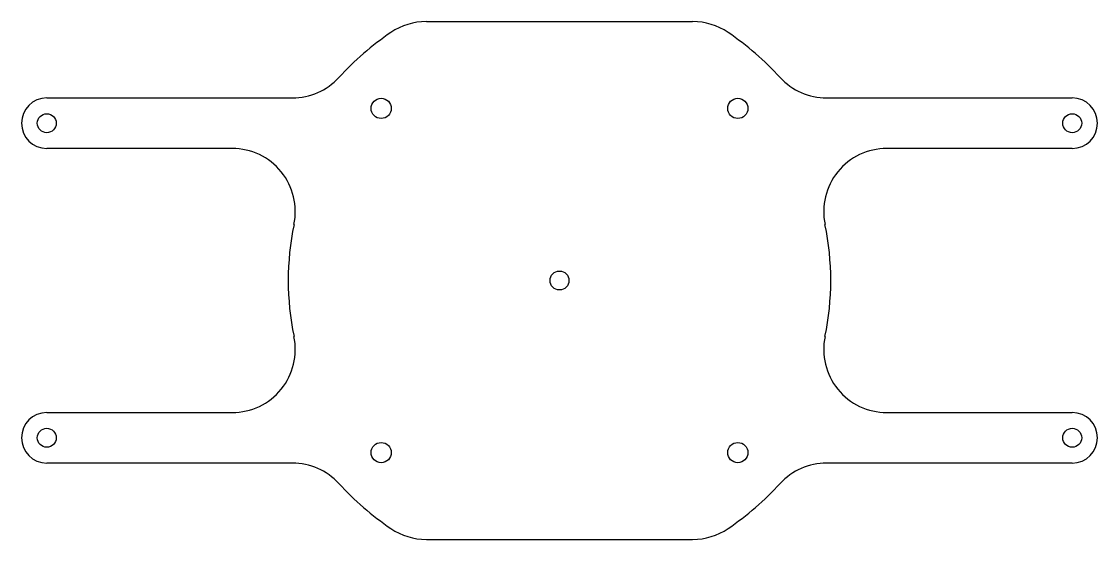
# Model space of a CAD drawing. Header units: millimetres. Extents: x -85 to 85, y -41 to 41.
import ezdxf

# ---------------------------------------------------------------- set-up
doc = ezdxf.new("R2010")
doc.units = ezdxf.units.MM
doc.layers.get('0').update_dxf_attribs({"linetype": 'CONTINUOUS'})

msp = doc.modelspace()

# ---------------------------------------------------------------- linework, layer by layer
for p, q in [((-21.1, 41), (21.1, 41)), ((-81.27, 28.9), (-42.34, 28.9)), ((42.34, 28.9), (81.27, 28.9)), ((-52.89, 20.9), (-81.27, 20.9)), ((-51.87, 20.9), (-52.89, 20.9)), ((52.89, 20.9), (51.87, 20.9)), ((81.27, 20.9), (52.89, 20.9)), ((-81.27, -20.9), (-52.89, -20.9)), ((-52.89, -20.9), (-51.87, -20.9)), ((51.87, -20.9), (52.89, -20.9)), ((52.89, -20.9), (81.27, -20.9)), ((-42.34, -28.9), (-81.27, -28.9)), ((81.27, -28.9), (42.34, -28.9)), ((-21.1, -41), (21.1, -41))]:
    msp.add_line(p, q)
for centre, radius in [((-28.26, 27.25, 0), 1.6), ((28.26, 27.25, 0), 1.6), ((28.26, 27.25, 0), 1.6), ((28.26, 27.25, 0), 1.6), ((-81.27, 24.9), 1.5), ((81.27, 24.9), 1.5), ((0, 0), 1.5), ((-81.27, -24.9), 1.5), ((81.27, -24.9), 1.5), ((-28.26, -27.25, 0), 1.6), ((-28.26, -27.25, 0), 1.6), ((28.26, -27.25, 0), 1.6), ((28.26, -27.25, 0), 1.6)]:
    msp.add_circle(centre, radius)
for centre, radius, start, end in [((-21.1, 31), 10, 90, 124.2422), ((21.1, 31), 10, 55.7578, 90), ((0, 0), 47.5, 124.2422, 137.4252), ((0, 0), 47.5, 42.5748, 55.7578), ((-42.34, 38.9), 10, 270, 317.4252), ((42.34, 38.9), 10, 222.5748, 270), ((-81.27, 24.9), 4, 90, 270), ((81.27, 24.9), 4, -90, 90), ((-51.87, 10.9), 10, -11.8701, 90), ((51.87, 10.9), 10, 90, 191.8701), ((0, 0), 43, 168.1299, 191.8701), ((0, 0), 43, -11.8701, 11.8701), ((-51.87, -10.9), 10, -90, 11.8701), ((51.87, -10.9), 10, 168.1299, 270), ((-81.27, -24.9), 4, 90, 270), ((81.27, -24.9), 4, -90, 90), ((-42.34, -38.9), 10, 42.5748, 90), ((42.34, -38.9), 10, 90, 137.4252), ((0, 0), 47.5, 222.5748, 235.7578), ((0, 0), 47.5, 304.2422, 317.4252), ((-21.1, -31), 10, 235.7578, 270), ((21.1, -31), 10, 270, 304.2422)]:
    msp.add_arc(centre, radius, start, end)

doc.saveas('drawing.dxf')
